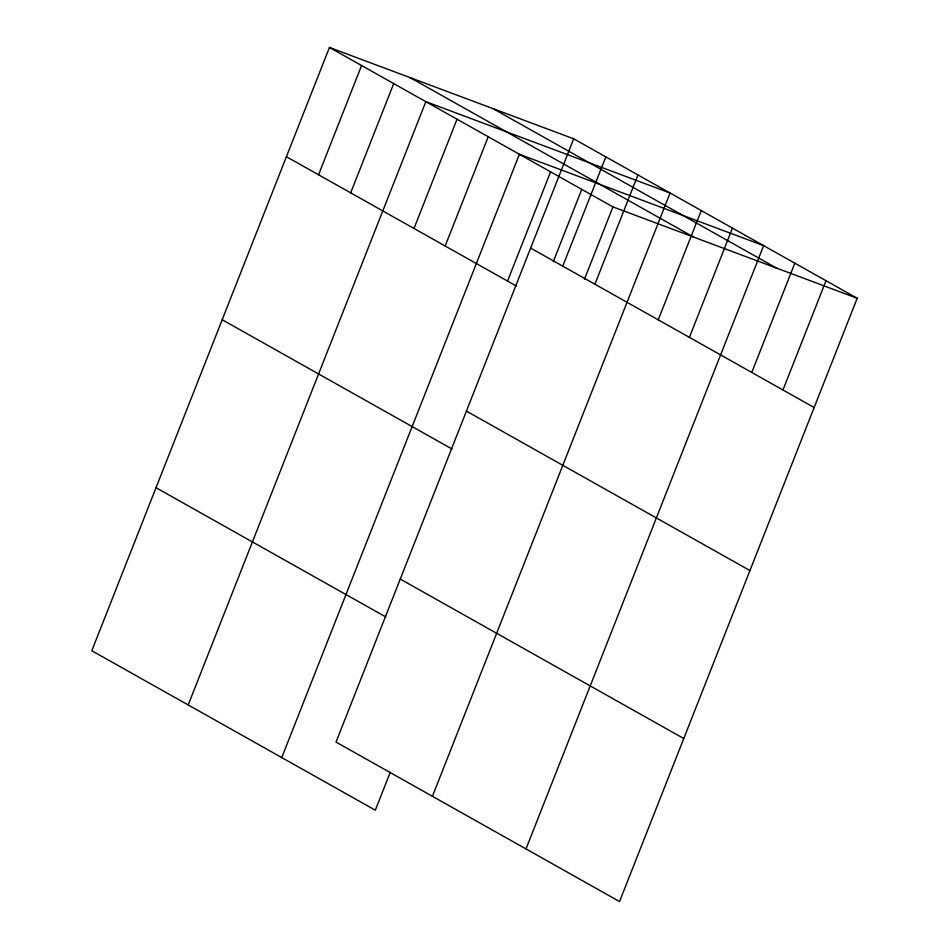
<?xml version="1.0" encoding="UTF-8"?>
<svg xmlns="http://www.w3.org/2000/svg" width="949" height="949" viewBox="0 0 949 949"><rect width="100%" height="100%" fill="white"/><g stroke="black" fill="none" stroke-linecap="round" stroke-linejoin="round"><path stroke-width="1.42" d="M573.682 138.803L336.041 742.094L619.555 901.55L857.196 298.259L573.682 138.803L329.445 47.45L91.804 650.741L375.318 810.197L390.3 772.154M318.544 174.782L361.581 65.517M350.667 192.861L393.716 83.595M188.199 704.953L425.84 101.662L670.077 193.027L432.436 796.306M413.989 228.472L457.027 119.206M445.176 246.005L488.213 136.739M281.758 757.575L519.4 154.284L763.637 245.637L525.995 848.928M507.549 281.094L550.586 171.828M553.255 261.758L581.773 189.361M562.769 266.147L605.818 156.882M584.442 279.291L612.959 206.906L329.445 47.45M594.904 284.214L637.942 174.948M658.226 319.825L701.264 210.559M689.413 337.369L732.45 228.104M751.774 372.447L794.823 263.181M782.961 389.992L826.01 280.726M612.959 206.906L857.196 298.259M493.089 108.66L776.602 268.116M410.039 77.593L693.553 237.048M530.645 248.08L814.147 407.524M286.408 156.715L516.28 286.005M466.422 411.107L749.935 570.551M222.185 319.742L452.056 449.031M400.253 579.068L683.766 738.524M156.027 487.715L385.899 616.992"/></g></svg>
